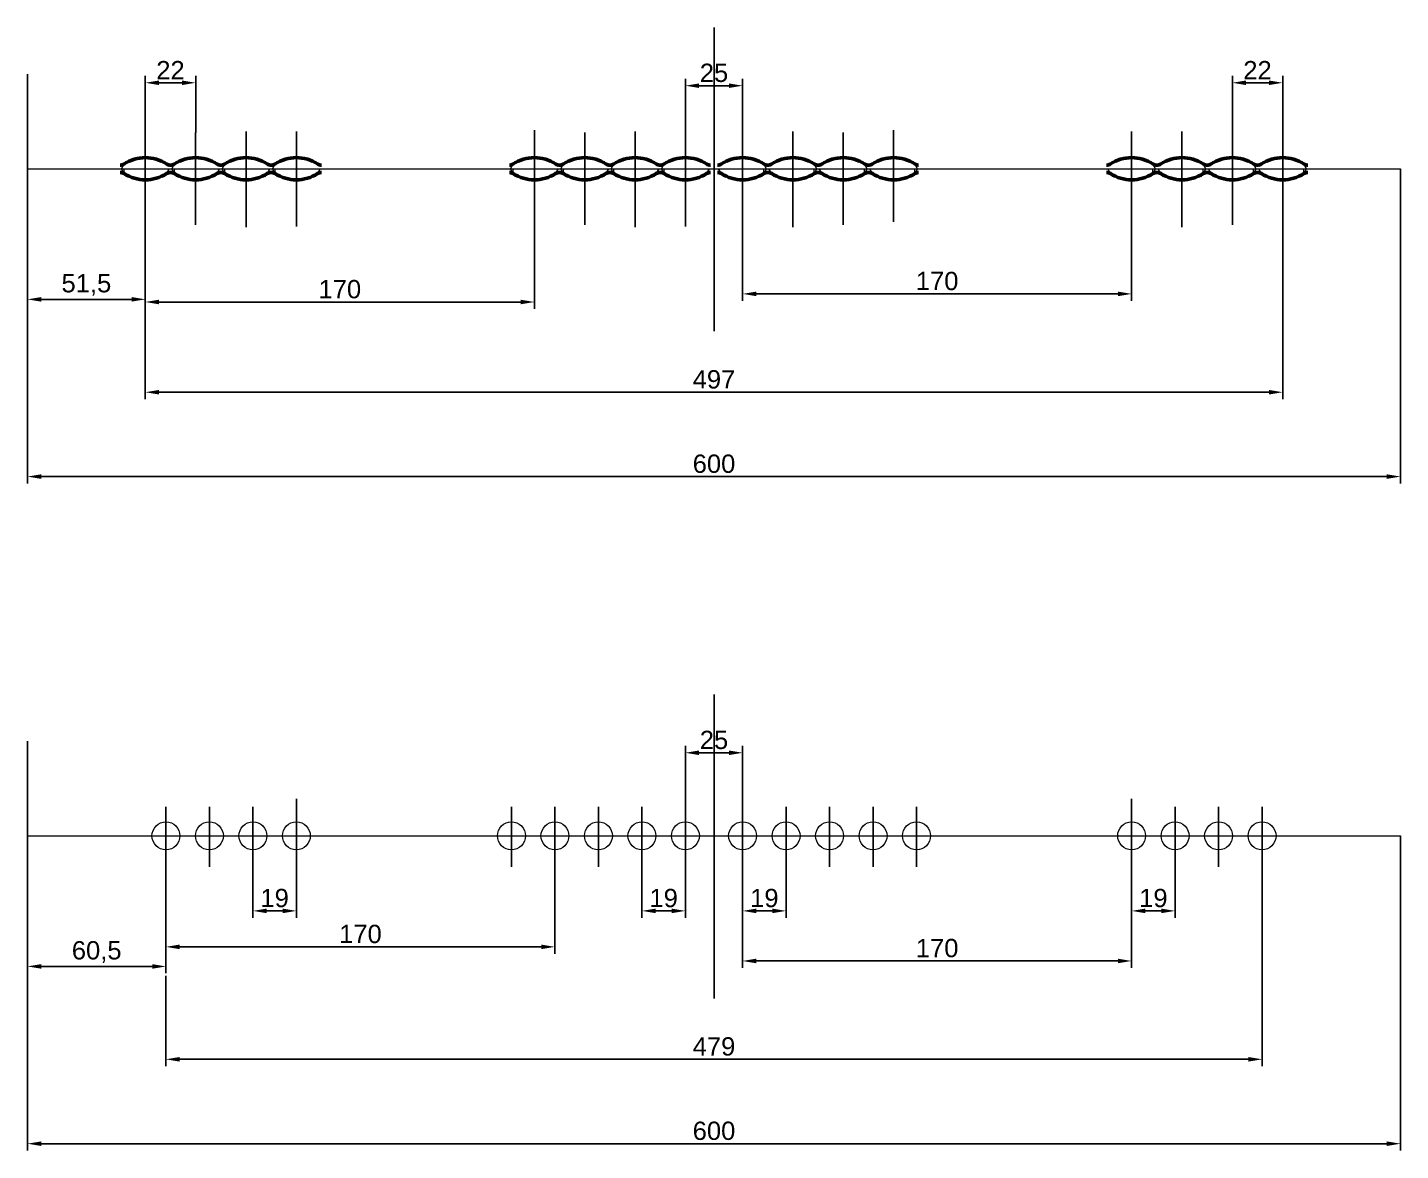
# Model space of a CAD drawing. Header units: millimetres. Extents: x 1526 to 31626, y -4643 to 9189.
# Drawn here: x 8058 to 8658, y -583 to -92 of the extents above; entities that cross this region are included whole.
import ezdxf

# ---------------------------------------------------------------- set-up
doc = ezdxf.new("R2010")
doc.units = ezdxf.units.MM
for name, color, linetype, lineweight in [('контурная', 7, 'Continuous', 50), ('тонкая', 7, 'Continuous', 20), ('тонкий', 7, 'Continuous', 20)]:
    doc.layers.add(name, color=color, linetype=linetype, lineweight=lineweight)
doc.layers.add('осевая', color=4, linetype='Continuous')
doc.styles.get("Standard").update_dxf_attribs({"font": 'arial.ttf'})
doc.dimstyles.new('s2v4', dxfattribs={"dimtxt": 8, "dimasz": 6, "dimexe": 3, "dimexo": 0, "dimgap": 1.5, "dimtad": 1, "dimtxsty": 'Standard', "dimcen": 2.5, "dimadec": 0, "dimazin": 0, "dimtfac": 1, "dimtmove": 0, "dimatfit": 3, "dimfxl": 1, "dimarcsym": 0})

# ---------------------------------------------------------------- blocks, each defined once
blk = doc.blocks.new('*D112')
at = {"layer": 'Defpoints', "color": 0, "transparency": 16777216}
for p in [(8058.33, -177.15), (8109.83, -177.15), (8058.33, -211)]:
    blk.add_point(p, dxfattribs=at)
at = {"layer": 'тонкая', "color": 0, "lineweight": -2, "transparency": 16777216}
for p, q in [((8058.33, -177.15), (8058.33, -214)), ((8109.83, -177.15), (8109.83, -214)), ((8103.83, -211), (8064.33, -211))]:
    blk.add_line(p, q, dxfattribs=at)
at = {"layer": 'тонкая', "color": 0, "transparency": 16777216}
for points in [[(8064.33, -210), (8064.33, -212), (8058.33, -211)], [(8103.83, -210), (8103.83, -212), (8109.83, -211)]]:
    blk.add_solid(points, dxfattribs=at)
at = {"layer": 'тонкая', "color": 0, "transparency": 16777216, "insert": (8084.08, -204.69), "char_height": 8, "attachment_point": 5}
blk.add_mtext('51,5', dxfattribs=at)
blk = doc.blocks.new('*D113')
at = {"layer": 'Defpoints', "color": 0, "transparency": 16777216}
for p in [(8131.83, -116.34), (8109.83, -137.03), (8131.83, -138.03)]:
    blk.add_point(p, dxfattribs=at)
at = {"layer": 'тонкая', "color": 0, "lineweight": -2, "transparency": 16777216}
for p, q in [((8109.83, -137.03), (8109.83, -113.34)), ((8131.83, -138.03), (8131.83, -113.34)), ((8115.83, -116.34), (8125.83, -116.34))]:
    blk.add_line(p, q, dxfattribs=at)
at = {"layer": 'тонкая', "color": 0, "transparency": 16777216}
for points in [[(8115.83, -115.34), (8115.83, -117.34), (8109.83, -116.34)], [(8125.83, -115.34), (8125.83, -117.34), (8131.83, -116.34)]]:
    blk.add_solid(points, dxfattribs=at)
at = {"layer": 'тонкая', "color": 0, "transparency": 16777216, "insert": (8120.83, -110.82), "char_height": 8, "attachment_point": 5}
blk.add_mtext('22', dxfattribs=at)
blk = doc.blocks.new('*D114')
at = {"layer": 'Defpoints', "color": 0, "transparency": 16777216}
for p in [(8279.83, -177.15), (8109.83, -205.96), (8279.83, -212.17)]:
    blk.add_point(p, dxfattribs=at)
at = {"layer": 'тонкая', "color": 0, "lineweight": -2, "transparency": 16777216}
for p, q in [((8279.83, -177.15), (8279.83, -215.17)), ((8109.83, -205.96), (8109.83, -215.17)), ((8115.83, -212.17), (8273.83, -212.17))]:
    blk.add_line(p, q, dxfattribs=at)
at = {"layer": 'тонкая', "color": 0, "transparency": 16777216}
for points in [[(8115.83, -211.17), (8115.83, -213.17), (8109.83, -212.17)], [(8273.83, -211.17), (8273.83, -213.17), (8279.83, -212.17)]]:
    blk.add_solid(points, dxfattribs=at)
at = {"layer": 'тонкая', "color": 0, "transparency": 16777216, "insert": (8194.83, -206.59), "char_height": 8, "attachment_point": 5}
blk.add_mtext('170', dxfattribs=at)
blk = doc.blocks.new('*D115')
at = {"layer": 'Defpoints', "color": 0, "transparency": 16777216}
for p in [(8584.83, -116.34), (8606.83, -137.03), (8584.83, -138.03)]:
    blk.add_point(p, dxfattribs=at)
at = {"layer": 'тонкая', "color": 0, "lineweight": -2, "transparency": 16777216}
for p, q in [((8584.83, -138.03), (8584.83, -113.34)), ((8606.83, -137.03), (8606.83, -113.34)), ((8600.83, -116.34), (8590.83, -116.34))]:
    blk.add_line(p, q, dxfattribs=at)
at = {"layer": 'тонкая', "color": 0, "transparency": 16777216}
for points in [[(8590.83, -115.34), (8590.83, -117.34), (8584.83, -116.34)], [(8600.83, -115.34), (8600.83, -117.34), (8606.83, -116.34)]]:
    blk.add_solid(points, dxfattribs=at)
at = {"layer": 'тонкая', "color": 0, "transparency": 16777216, "insert": (8595.83, -110.82), "char_height": 8, "attachment_point": 5}
blk.add_mtext('22', dxfattribs=at)
blk = doc.blocks.new('*D116')
at = {"layer": 'Defpoints', "color": 0, "transparency": 16777216}
for p in [(8370.83, -117.61), (8345.83, -137.7), (8370.83, -137.7)]:
    blk.add_point(p, dxfattribs=at)
at = {"layer": 'тонкая', "color": 0, "lineweight": -2, "transparency": 16777216}
for p, q in [((8345.83, -137.7), (8345.83, -114.61)), ((8351.83, -117.61), (8364.83, -117.61)), ((8370.83, -137.7), (8370.83, -114.61))]:
    blk.add_line(p, q, dxfattribs=at)
at = {"layer": 'тонкая', "color": 0, "transparency": 16777216}
for points in [[(8351.83, -116.61), (8351.83, -118.61), (8345.83, -117.61)], [(8364.83, -116.61), (8364.83, -118.61), (8370.83, -117.61)]]:
    blk.add_solid(points, dxfattribs=at)
at = {"layer": 'тонкая', "color": 0, "transparency": 16777216, "insert": (8358.33, -112.03), "char_height": 8, "attachment_point": 5}
blk.add_mtext('25', dxfattribs=at)
blk = doc.blocks.new('*D117')
at = {"layer": 'Defpoints', "color": 0, "transparency": 16777216}
for p in [(8370.83, -179.15), (8540.83, -179.15), (8540.83, -208.61)]:
    blk.add_point(p, dxfattribs=at)
at = {"layer": 'тонкая', "color": 0, "lineweight": -2, "transparency": 16777216}
for p, q in [((8370.83, -179.15), (8370.83, -211.61)), ((8540.83, -179.15), (8540.83, -211.61)), ((8376.83, -208.61), (8534.83, -208.61))]:
    blk.add_line(p, q, dxfattribs=at)
at = {"layer": 'тонкая', "color": 0, "transparency": 16777216}
for points in [[(8376.83, -207.61), (8376.83, -209.61), (8370.83, -208.61)], [(8534.83, -207.61), (8534.83, -209.61), (8540.83, -208.61)]]:
    blk.add_solid(points, dxfattribs=at)
at = {"layer": 'тонкая', "color": 0, "transparency": 16777216, "insert": (8455.83, -203.03), "char_height": 8, "attachment_point": 5}
blk.add_mtext('170', dxfattribs=at)
blk = doc.blocks.new('*D118')
at = {"layer": 'Defpoints', "color": 0, "transparency": 16777216}
for p in [(8606.83, -177.15), (8109.83, -215.17), (8606.83, -251.6)]:
    blk.add_point(p, dxfattribs=at)
at = {"layer": 'тонкая', "color": 0, "lineweight": -2, "transparency": 16777216}
for p, q in [((8606.83, -177.15), (8606.83, -254.6)), ((8109.83, -215.17), (8109.83, -254.6)), ((8115.83, -251.6), (8600.83, -251.6))]:
    blk.add_line(p, q, dxfattribs=at)
at = {"layer": 'тонкая', "color": 0, "transparency": 16777216}
for points in [[(8115.83, -250.6), (8115.83, -252.6), (8109.83, -251.6)], [(8600.83, -250.6), (8600.83, -252.6), (8606.83, -251.6)]]:
    blk.add_solid(points, dxfattribs=at)
at = {"layer": 'тонкая', "color": 0, "transparency": 16777216, "insert": (8358.33, -246.02), "char_height": 8, "attachment_point": 5}
blk.add_mtext('497', dxfattribs=at)
blk = doc.blocks.new('*D119')
at = {"layer": 'Defpoints', "color": 0, "transparency": 16777216}
for p in [(8058.33, -112.5), (8658.33, -153.91), (8058.33, -288.48)]:
    blk.add_point(p, dxfattribs=at)
at = {"layer": 'тонкая', "color": 0, "lineweight": -2, "transparency": 16777216}
for p, q in [((8058.33, -112.5), (8058.33, -291.48)), ((8658.33, -153.91), (8658.33, -291.48)), ((8652.33, -288.48), (8064.33, -288.48))]:
    blk.add_line(p, q, dxfattribs=at)
at = {"layer": 'тонкая', "color": 0, "transparency": 16777216}
for points in [[(8064.33, -287.48), (8064.33, -289.48), (8058.33, -288.48)], [(8652.33, -287.48), (8652.33, -289.48), (8658.33, -288.48)]]:
    blk.add_solid(points, dxfattribs=at)
at = {"layer": 'тонкая', "color": 0, "transparency": 16777216, "insert": (8358.33, -282.9), "char_height": 8, "attachment_point": 5}
blk.add_mtext('600', dxfattribs=at)
blk = doc.blocks.new('*D120')
at = {"layer": 'Defpoints', "color": 0, "transparency": 16777216}
for p in [(8058.33, -468.75), (8118.83, -478.03), (8058.33, -502.6)]:
    blk.add_point(p, dxfattribs=at)
at = {"layer": 'тонкая', "color": 0, "lineweight": -2, "transparency": 16777216}
for p, q in [((8058.33, -468.75), (8058.33, -505.6)), ((8118.83, -478.03), (8118.83, -505.6)), ((8112.83, -502.6), (8064.33, -502.6))]:
    blk.add_line(p, q, dxfattribs=at)
at = {"layer": 'тонкая', "color": 0, "transparency": 16777216}
for points in [[(8064.33, -501.6), (8064.33, -503.6), (8058.33, -502.6)], [(8112.83, -501.6), (8112.83, -503.6), (8118.83, -502.6)]]:
    blk.add_solid(points, dxfattribs=at)
at = {"layer": 'тонкая', "color": 0, "transparency": 16777216, "insert": (8088.58, -496.29), "char_height": 8, "attachment_point": 5}
blk.add_mtext('60,5', dxfattribs=at)
blk = doc.blocks.new('*D121')
at = {"layer": 'Defpoints', "color": 0, "transparency": 16777216}
for p in [(8118.83, -459.01), (8288.83, -459.01), (8288.83, -494.04)]:
    blk.add_point(p, dxfattribs=at)
at = {"layer": 'тонкая', "color": 0, "lineweight": -2, "transparency": 16777216}
for p, q in [((8118.83, -459.01), (8118.83, -497.04)), ((8288.83, -459.01), (8288.83, -497.04)), ((8124.83, -494.04), (8282.83, -494.04))]:
    blk.add_line(p, q, dxfattribs=at)
at = {"layer": 'тонкая', "color": 0, "transparency": 16777216}
for points in [[(8124.83, -493.04), (8124.83, -495.04), (8118.83, -494.04)], [(8282.83, -493.04), (8282.83, -495.04), (8288.83, -494.04)]]:
    blk.add_solid(points, dxfattribs=at)
at = {"layer": 'тонкая', "color": 0, "transparency": 16777216, "insert": (8203.83, -488.45), "char_height": 8, "attachment_point": 5}
blk.add_mtext('170', dxfattribs=at)
blk = doc.blocks.new('*D122')
at = {"layer": 'Defpoints', "color": 0, "transparency": 16777216}
for p in [(8370.83, -409.21), (8345.83, -429.29), (8370.83, -429.29)]:
    blk.add_point(p, dxfattribs=at)
at = {"layer": 'тонкая', "color": 0, "lineweight": -2, "transparency": 16777216}
for p, q in [((8345.83, -429.29), (8345.83, -406.21)), ((8370.83, -429.29), (8370.83, -406.21)), ((8351.83, -409.21), (8364.83, -409.21))]:
    blk.add_line(p, q, dxfattribs=at)
at = {"layer": 'тонкая', "color": 0, "transparency": 16777216}
for points in [[(8351.83, -408.21), (8351.83, -410.21), (8345.83, -409.21)], [(8364.83, -408.21), (8364.83, -410.21), (8370.83, -409.21)]]:
    blk.add_solid(points, dxfattribs=at)
at = {"layer": 'тонкая', "color": 0, "transparency": 16777216, "insert": (8358.33, -403.63), "char_height": 8, "attachment_point": 5}
blk.add_mtext('25', dxfattribs=at)
blk = doc.blocks.new('*D123')
at = {"layer": 'Defpoints', "color": 0, "transparency": 16777216}
for p in [(8370.83, -470.75), (8540.83, -470.75), (8540.83, -500.21)]:
    blk.add_point(p, dxfattribs=at)
at = {"layer": 'тонкая', "color": 0, "lineweight": -2, "transparency": 16777216}
for p, q in [((8370.83, -470.75), (8370.83, -503.21)), ((8540.83, -470.75), (8540.83, -503.21)), ((8376.83, -500.21), (8534.83, -500.21))]:
    blk.add_line(p, q, dxfattribs=at)
at = {"layer": 'тонкая', "color": 0, "transparency": 16777216}
for points in [[(8376.83, -499.21), (8376.83, -501.21), (8370.83, -500.21)], [(8534.83, -499.21), (8534.83, -501.21), (8540.83, -500.21)]]:
    blk.add_solid(points, dxfattribs=at)
at = {"layer": 'тонкая', "color": 0, "transparency": 16777216, "insert": (8455.83, -494.62), "char_height": 8, "attachment_point": 5}
blk.add_mtext('170', dxfattribs=at)
blk = doc.blocks.new('*D124')
at = {"layer": 'Defpoints', "color": 0, "transparency": 16777216}
for p in [(8597.83, -459.01), (8118.83, -506.77), (8597.83, -543.2)]:
    blk.add_point(p, dxfattribs=at)
at = {"layer": 'тонкая', "color": 0, "lineweight": -2, "transparency": 16777216}
for p, q in [((8597.83, -459.01), (8597.83, -546.2)), ((8118.83, -506.77), (8118.83, -546.2)), ((8124.83, -543.2), (8591.83, -543.2))]:
    blk.add_line(p, q, dxfattribs=at)
at = {"layer": 'тонкая', "color": 0, "transparency": 16777216}
for points in [[(8124.83, -542.2), (8124.83, -544.2), (8118.83, -543.2)], [(8591.83, -542.2), (8591.83, -544.2), (8597.83, -543.2)]]:
    blk.add_solid(points, dxfattribs=at)
at = {"layer": 'тонкая', "color": 0, "transparency": 16777216, "insert": (8358.33, -537.61), "char_height": 8, "attachment_point": 5}
blk.add_mtext('479', dxfattribs=at)
blk = doc.blocks.new('*D125')
at = {"layer": 'Defpoints', "color": 0, "transparency": 16777216}
for p in [(8058.33, -404.09), (8658.33, -445.51), (8058.33, -580.08)]:
    blk.add_point(p, dxfattribs=at)
at = {"layer": 'тонкая', "color": 0, "lineweight": -2, "transparency": 16777216}
for p, q in [((8058.33, -404.09), (8058.33, -583.08)), ((8658.33, -445.51), (8658.33, -583.08)), ((8652.33, -580.08), (8064.33, -580.08))]:
    blk.add_line(p, q, dxfattribs=at)
at = {"layer": 'тонкая', "color": 0, "transparency": 16777216}
for points in [[(8064.33, -579.08), (8064.33, -581.08), (8058.33, -580.08)], [(8652.33, -579.08), (8652.33, -581.08), (8658.33, -580.08)]]:
    blk.add_solid(points, dxfattribs=at)
at = {"layer": 'тонкая', "color": 0, "transparency": 16777216, "insert": (8358.33, -574.49), "char_height": 8, "attachment_point": 5}
blk.add_mtext('600', dxfattribs=at)
blk = doc.blocks.new('*D126')
at = {"layer": 'Defpoints', "color": 0, "transparency": 16777216}
for p in [(8326.83, -458.73), (8345.83, -458.73), (8326.83, -478.32)]:
    blk.add_point(p, dxfattribs=at)
at = {"layer": 'тонкая', "color": 0, "lineweight": -2, "transparency": 16777216}
for p, q in [((8326.83, -458.73), (8326.83, -481.32)), ((8345.83, -458.73), (8345.83, -481.32)), ((8339.83, -478.32), (8332.83, -478.32))]:
    blk.add_line(p, q, dxfattribs=at)
at = {"layer": 'тонкая', "color": 0, "transparency": 16777216}
for points in [[(8332.83, -477.32), (8332.83, -479.32), (8326.83, -478.32)], [(8339.83, -477.32), (8339.83, -479.32), (8345.83, -478.32)]]:
    blk.add_solid(points, dxfattribs=at)
at = {"layer": 'тонкая', "color": 0, "transparency": 16777216, "insert": (8336.33, -472.74), "char_height": 8, "attachment_point": 5}
blk.add_mtext('19', dxfattribs=at)
blk = doc.blocks.new('*D127')
at = {"layer": 'Defpoints', "color": 0, "transparency": 16777216}
for p in [(8156.83, -458.73), (8175.83, -458.73), (8156.83, -478.32)]:
    blk.add_point(p, dxfattribs=at)
at = {"layer": 'тонкая', "color": 0, "lineweight": -2, "transparency": 16777216}
for p, q in [((8156.83, -458.73), (8156.83, -481.32)), ((8175.83, -458.73), (8175.83, -481.32)), ((8169.83, -478.32), (8162.83, -478.32))]:
    blk.add_line(p, q, dxfattribs=at)
at = {"layer": 'тонкая', "color": 0, "transparency": 16777216}
for points in [[(8162.83, -477.32), (8162.83, -479.32), (8156.83, -478.32)], [(8169.83, -477.32), (8169.83, -479.32), (8175.83, -478.32)]]:
    blk.add_solid(points, dxfattribs=at)
at = {"layer": 'тонкая', "color": 0, "transparency": 16777216, "insert": (8166.33, -472.74), "char_height": 8, "attachment_point": 5}
blk.add_mtext('19', dxfattribs=at)
blk = doc.blocks.new('*D128')
at = {"layer": 'Defpoints', "color": 0, "transparency": 16777216}
for p in [(8370.83, -458.73), (8389.83, -458.73), (8389.83, -478.32)]:
    blk.add_point(p, dxfattribs=at)
at = {"layer": 'тонкая', "color": 0, "lineweight": -2, "transparency": 16777216}
for p, q in [((8370.83, -458.73), (8370.83, -481.32)), ((8389.83, -458.73), (8389.83, -481.32)), ((8376.83, -478.32), (8383.83, -478.32))]:
    blk.add_line(p, q, dxfattribs=at)
at = {"layer": 'тонкая', "color": 0, "transparency": 16777216}
for points in [[(8376.83, -477.32), (8376.83, -479.32), (8370.83, -478.32)], [(8383.83, -477.32), (8383.83, -479.32), (8389.83, -478.32)]]:
    blk.add_solid(points, dxfattribs=at)
at = {"layer": 'тонкая', "color": 0, "transparency": 16777216, "insert": (8380.33, -472.74), "char_height": 8, "attachment_point": 5}
blk.add_mtext('19', dxfattribs=at)
blk = doc.blocks.new('*D129')
at = {"layer": 'Defpoints', "color": 0, "transparency": 16777216}
for p in [(8540.83, -458.73), (8559.83, -458.73), (8559.83, -478.32)]:
    blk.add_point(p, dxfattribs=at)
at = {"layer": 'тонкая', "color": 0, "lineweight": -2, "transparency": 16777216}
for p, q in [((8540.83, -458.73), (8540.83, -481.32)), ((8559.83, -458.73), (8559.83, -481.32)), ((8546.83, -478.32), (8553.83, -478.32))]:
    blk.add_line(p, q, dxfattribs=at)
at = {"layer": 'тонкая', "color": 0, "transparency": 16777216}
for points in [[(8546.83, -477.32), (8546.83, -479.32), (8540.83, -478.32)], [(8553.83, -477.32), (8553.83, -479.32), (8559.83, -478.32)]]:
    blk.add_solid(points, dxfattribs=at)
at = {"layer": 'тонкая', "color": 0, "transparency": 16777216, "insert": (8550.33, -472.74), "char_height": 8, "attachment_point": 5}
blk.add_mtext('19', dxfattribs=at)

msp = doc.modelspace()

# ---------------------------------------------------------------- linework, layer by layer
at = {"layer": 'контурная'}
for centre, radius, start, end in [((8109.8278, -166.06102), 17, 56.87705979, 123.12294021), ((8131.8278, -166.06102), 17, 56.87705979, 123.12294021), ((8153.8278, -166.06102), 17, 56.87705979, 123.12294021), ((8175.8278, -166.06102), 17, 56.87705979, 123.12294021), ((8279.8278, -166.06102), 17, 56.87705979, 123.12294021), ((8301.8278, -166.06102), 17, 56.87705979, 123.12294021), ((8323.8278, -166.06102), 17, 56.87705979, 123.12294021), ((8345.8278, -166.06102), 17, 56.87705979, 123.12294021), ((8370.8278, -166.06102), 17, 56.87705979, 123.12294021), ((8392.8278, -166.06102), 17, 56.87705979, 123.12294021), ((8414.8278, -166.06102), 17, 56.87705979, 123.12294021), ((8436.8278, -166.06102), 17, 56.87705979, 123.12294021), ((8540.8278, -166.06102), 17, 56.87705979, 123.12294021), ((8562.8278, -166.06102), 17, 56.87705979, 123.12294021), ((8584.8278, -166.06102), 17, 56.87705979, 123.12294021), ((8606.8278, -166.06102), 17, 56.87705979, 123.12294021), ((8098.89905, -149.31102), 3, 270, 303.12294021), ((8098.89905, -158.51102), 3, 56.87705979, 90), ((8109.8278, -141.76102), 17, 236.87705979, 303.12294021), ((8120.75654, -149.31102), 3, 236.87705979, 270), ((8120.75654, -158.51102), 3, 90, 123.12294021), ((8120.89905, -149.31102), 3, 270, 303.12294021), ((8120.89905, -158.51102), 3, 56.87705979, 90), ((8131.8278, -141.76102), 17, 236.87705979, 303.12294021), ((8142.75654, -149.31102), 3, 236.87705979, 270), ((8142.75654, -158.51102), 3, 90, 123.12294021), ((8142.89905, -149.31102), 3, 270, 303.12294021), ((8142.89905, -158.51102), 3, 56.87705979, 90), ((8153.8278, -141.76102), 17, 236.87705979, 303.12294021), ((8164.75654, -149.31102), 3, 236.87705979, 270), ((8164.75654, -158.51102), 3, 90, 123.12294021), ((8164.89905, -149.31102), 3, 270, 303.12294021), ((8164.89905, -158.51102), 3, 56.87705979, 90), ((8175.8278, -141.76102), 17, 236.87705979, 303.12294021), ((8186.75654, -149.31102), 3, 236.87705979, 270), ((8186.75654, -158.51102), 3, 90, 123.12294021), ((8268.89905, -149.31102), 3, 270, 303.12294021), ((8268.89905, -158.51102), 3, 56.87705979, 90), ((8279.8278, -141.76102), 17, 236.87705979, 303.12294021), ((8290.75654, -149.31102), 3, 236.87705979, 270), ((8290.75654, -158.51102), 3, 90, 123.12294021), ((8290.89905, -149.31102), 3, 270, 303.12294021), ((8290.89905, -158.51102), 3, 56.87705979, 90), ((8301.8278, -141.76102), 17, 236.87705979, 303.12294021), ((8312.75654, -149.31102), 3, 236.87705979, 270), ((8312.75654, -158.51102), 3, 90, 123.12294021), ((8312.89905, -149.31102), 3, 270, 303.12294021), ((8312.89905, -158.51102), 3, 56.87705979, 90), ((8323.8278, -141.76102), 17, 236.87705979, 303.12294021), ((8334.75654, -149.31102), 3, 236.87705979, 270), ((8334.75654, -158.51102), 3, 90, 123.12294021), ((8334.89905, -149.31102), 3, 270, 303.12294021), ((8334.89905, -158.51102), 3, 56.87705979, 90), ((8345.8278, -141.76102), 17, 236.87705979, 303.12294021), ((8356.75654, -149.31102), 3, 236.87705979, 270), ((8356.75654, -158.51102), 3, 90, 123.12294021), ((8359.89905, -149.31102), 3, 270, 303.12294021), ((8359.89905, -158.51102), 3, 56.87705979, 90), ((8370.8278, -141.76102), 17, 236.87705979, 303.12294021), ((8381.75654, -149.31102), 3, 236.87705979, 270), ((8381.75654, -158.51102), 3, 90, 123.12294021), ((8381.89905, -149.31102), 3, 270, 303.12294021), ((8381.89905, -158.51102), 3, 56.87705979, 90), ((8392.8278, -141.76102), 17, 236.87705979, 303.12294021), ((8403.75654, -149.31102), 3, 236.87705979, 270), ((8403.75654, -158.51102), 3, 90, 123.12294021), ((8403.89905, -149.31102), 3, 270, 303.12294021), ((8403.89905, -158.51102), 3, 56.87705979, 90), ((8414.8278, -141.76102), 17, 236.87705979, 303.12294021), ((8425.75654, -149.31102), 3, 236.87705979, 270), ((8425.75654, -158.51102), 3, 90, 123.12294021), ((8425.89905, -149.31102), 3, 270, 303.12294021), ((8425.89905, -158.51102), 3, 56.87705979, 90), ((8436.8278, -141.76102), 17, 236.87705979, 303.12294021), ((8447.75654, -149.31102), 3, 236.87705979, 270), ((8447.75654, -158.51102), 3, 90, 123.12294021), ((8529.89905, -149.31102), 3, 270, 303.12294021), ((8529.89905, -158.51102), 3, 56.87705979, 90), ((8540.8278, -141.76102), 17, 236.87705979, 303.12294021), ((8551.75654, -149.31102), 3, 236.87705979, 270), ((8551.75654, -158.51102), 3, 90, 123.12294021), ((8551.89905, -149.31102), 3, 270, 303.12294021), ((8551.89905, -158.51102), 3, 56.87705979, 90), ((8562.8278, -141.76102), 17, 236.87705979, 303.12294021), ((8573.75654, -149.31102), 3, 236.87705979, 270), ((8573.75654, -158.51102), 3, 90, 123.12294021), ((8573.89905, -149.31102), 3, 270, 303.12294021), ((8573.89905, -158.51102), 3, 56.87705979, 90), ((8584.8278, -141.76102), 17, 236.87705979, 303.12294021), ((8595.75654, -149.31102), 3, 236.87705979, 270), ((8595.75654, -158.51102), 3, 90, 123.12294021), ((8595.89905, -149.31102), 3, 270, 303.12294021), ((8595.89905, -158.51102), 3, 56.87705979, 90), ((8606.8278, -141.76102), 17, 236.87705979, 303.12294021), ((8617.75654, -149.31102), 3, 236.87705979, 270), ((8617.75654, -158.51102), 3, 90, 123.12294021)]:
    msp.add_arc(centre, radius, start, end, dxfattribs=at)
at = {"layer": 'осевая'}
for p, q in [((8358.3278, -224.94707), (8358.3278, -92.14903)), ((8109.8278, -137.02946), (8109.8278, -177.14901)), ((8153.8278, -137.69811), (8153.8278, -179.48931)), ((8175.8278, -137.69811), (8175.8278, -179.15498)), ((8279.8278, -137.02946), (8279.8278, -177.14901)), ((8323.8278, -137.69811), (8323.8278, -179.48931)), ((8345.8278, -137.69811), (8345.8278, -179.15498)), ((8370.8278, -137.69811), (8370.8278, -179.15498)), ((8392.8278, -137.69811), (8392.8278, -179.48931)), ((8436.8278, -137.02946), (8436.8278, -177.14901)), ((8540.8278, -137.69811), (8540.8278, -179.15498)), ((8562.8278, -137.69811), (8562.8278, -179.48931)), ((8606.8278, -137.02946), (8606.8278, -177.14901)), ((8131.8278, -138.03245), (8131.8278, -178.48632)), ((8301.8278, -138.03245), (8301.8278, -178.48632)), ((8414.8278, -138.03245), (8414.8278, -178.48632)), ((8584.8278, -138.03245), (8584.8278, -178.48632)), ((8358.3278, -516.54361), (8358.3278, -383.74557)), ((8175.8278, -429.29464), (8175.8278, -470.75152)), ((8345.8278, -429.29464), (8345.8278, -470.75152)), ((8370.8278, -429.29464), (8370.8278, -470.75152)), ((8370.8278, -429.29464), (8370.8278, -470.75152)), ((8540.8278, -429.29464), (8540.8278, -470.75152)), ((8118.8278, -432.78637), (8118.8278, -459.01406)), ((8137.8278, -432.78637), (8137.8278, -459.01406)), ((8156.8278, -432.78637), (8156.8278, -459.01406)), ((8269.8278, -432.78637), (8269.8278, -459.01406)), ((8288.8278, -432.78637), (8288.8278, -459.01406)), ((8307.8278, -432.78637), (8307.8278, -459.01406)), ((8326.8278, -432.78637), (8326.8278, -459.01406)), ((8389.8278, -432.78637), (8389.8278, -459.01406)), ((8408.8278, -432.78637), (8408.8278, -459.01406)), ((8427.8278, -432.78637), (8427.8278, -459.01406)), ((8446.8278, -432.78637), (8446.8278, -459.01406)), ((8559.8278, -432.78637), (8559.8278, -459.01406)), ((8578.8278, -432.78637), (8578.8278, -459.01406)), ((8597.8278, -432.78637), (8597.8278, -459.01406))]:
    msp.add_line(p, q, dxfattribs=at)
at = {"layer": 'тонкая'}
for p, q in [((8058.3278, -194.13222), (8058.3278, -112.49722)), ((8058.3278, -153.91102), (8658.3278, -153.91102)), ((8164.75654, -152.31102), (8164.89905, -152.31102)), ((8164.75654, -155.51102), (8164.89905, -155.51102)), ((8334.75654, -152.31102), (8334.89905, -152.31102)), ((8334.75654, -155.51102), (8334.89905, -155.51102)), ((8381.89905, -152.31102), (8381.75654, -152.31102)), ((8381.89905, -155.51102), (8381.75654, -155.51102)), ((8551.89905, -152.31102), (8551.75654, -152.31102)), ((8551.89905, -155.51102), (8551.75654, -155.51102)), ((8058.3278, -485.72876), (8058.3278, -404.09375)), ((8058.3278, -445.50756), (8658.3278, -445.50756))]:
    msp.add_line(p, q, dxfattribs=at)
for centre in [(8118.8278, -445.50756), (8137.8278, -445.50756), (8156.8278, -445.50756), (8175.8278, -445.50756), (8269.8278, -445.50756), (8288.8278, -445.50756), (8307.8278, -445.50756), (8326.8278, -445.50756), (8345.8278, -445.50756), (8370.8278, -445.50756), (8389.8278, -445.50756), (8408.8278, -445.50756), (8427.8278, -445.50756), (8446.8278, -445.50756), (8540.8278, -445.50756), (8559.8278, -445.50756), (8578.8278, -445.50756), (8597.8278, -445.50756)]:
    msp.add_circle(centre, 6.1, dxfattribs=at)
at = {"layer": 'тонкий'}
for p, q in [((8099.35089, -153.91102), (8100.53836, -151.82352)), ((8100.53836, -155.99852), (8099.35089, -153.91102)), ((8099.83092, -155.51102), (8099.83092, -155.06132)), ((8100.53836, -155.99852), (8100.53836, -153.91102)), ((8119.11723, -155.99852), (8120.3047, -153.91102)), ((8119.82467, -155.51102), (8119.82467, -154.92496)), ((8121.35089, -153.91102), (8122.53836, -151.82352)), ((8122.53836, -155.99852), (8121.35089, -153.91102)), ((8121.83092, -155.51102), (8121.83092, -155.06132)), ((8122.53836, -155.99852), (8122.53836, -153.91102)), ((8141.11723, -155.99852), (8142.3047, -153.91102)), ((8141.82467, -155.51102), (8141.82467, -154.92496)), ((8143.35089, -153.91102), (8144.53836, -151.82352)), ((8144.53836, -155.99852), (8143.35089, -153.91102)), ((8143.83092, -155.51102), (8143.83092, -155.06132)), ((8144.53836, -155.99852), (8144.53836, -153.91102)), ((8163.11723, -155.99852), (8164.3047, -153.91102)), ((8163.82467, -155.51102), (8163.82467, -154.92496)), ((8165.35089, -153.91102), (8166.53836, -151.82352)), ((8166.53836, -155.99852), (8165.35089, -153.91102)), ((8165.83092, -155.51102), (8165.83092, -155.06132)), ((8166.53836, -155.99852), (8166.53836, -153.91102)), ((8185.11723, -155.99852), (8186.3047, -153.91102)), ((8185.82467, -155.51102), (8185.82467, -154.92496)), ((8269.35089, -153.91102), (8270.53836, -151.82352)), ((8270.53836, -155.99852), (8269.35089, -153.91102)), ((8269.83092, -155.51102), (8269.83092, -155.06132)), ((8270.53836, -155.99852), (8270.53836, -153.91102)), ((8289.11723, -155.99852), (8290.3047, -153.91102)), ((8289.82467, -155.51102), (8289.82467, -154.92496)), ((8291.35089, -153.91102), (8292.53836, -151.82352)), ((8292.53836, -155.99852), (8291.35089, -153.91102)), ((8291.83092, -155.51102), (8291.83092, -155.06132)), ((8292.53836, -155.99852), (8292.53836, -153.91102)), ((8311.11723, -155.99852), (8312.3047, -153.91102)), ((8311.82467, -155.51102), (8311.82467, -154.92496)), ((8313.35089, -153.91102), (8314.53836, -151.82352)), ((8314.53836, -155.99852), (8313.35089, -153.91102)), ((8313.83092, -155.51102), (8313.83092, -155.06132)), ((8314.53836, -155.99852), (8314.53836, -153.91102)), ((8333.11723, -155.99852), (8334.3047, -153.91102)), ((8333.82467, -155.51102), (8333.82467, -154.92496)), ((8335.35089, -153.91102), (8336.53836, -151.82352)), ((8336.53836, -155.99852), (8335.35089, -153.91102)), ((8335.83092, -155.51102), (8335.83092, -155.06132)), ((8336.53836, -155.99852), (8336.53836, -153.91102)), ((8355.11723, -155.99852), (8356.3047, -153.91102)), ((8355.82467, -155.51102), (8355.82467, -154.92496)), ((8361.53836, -155.99852), (8360.35089, -153.91102)), ((8360.83092, -155.51102), (8360.83092, -154.92496)), ((8381.3047, -153.91102), (8380.11723, -151.82352)), ((8380.11723, -155.99852), (8380.11723, -153.91102)), ((8380.11723, -155.99852), (8381.3047, -153.91102)), ((8380.82467, -155.51102), (8380.82467, -155.06132)), ((8383.53836, -155.99852), (8382.35089, -153.91102)), ((8382.83092, -155.51102), (8382.83092, -154.92496)), ((8403.3047, -153.91102), (8402.11723, -151.82352)), ((8402.11723, -155.99852), (8402.11723, -153.91102)), ((8402.11723, -155.99852), (8403.3047, -153.91102)), ((8402.82467, -155.51102), (8402.82467, -155.06132)), ((8405.53836, -155.99852), (8404.35089, -153.91102)), ((8404.83092, -155.51102), (8404.83092, -154.92496)), ((8425.3047, -153.91102), (8424.11723, -151.82352)), ((8424.11723, -155.99852), (8424.11723, -153.91102)), ((8424.11723, -155.99852), (8425.3047, -153.91102)), ((8424.82467, -155.51102), (8424.82467, -155.06132)), ((8427.53836, -155.99852), (8426.35089, -153.91102)), ((8426.83092, -155.51102), (8426.83092, -154.92496)), ((8447.3047, -153.91102), (8446.11723, -151.82352)), ((8446.11723, -155.99852), (8446.11723, -153.91102)), ((8446.11723, -155.99852), (8447.3047, -153.91102)), ((8446.82467, -155.51102), (8446.82467, -155.06132)), ((8531.53836, -155.99852), (8530.35089, -153.91102)), ((8530.83092, -155.51102), (8530.83092, -154.92496)), ((8551.3047, -153.91102), (8550.11723, -151.82352)), ((8550.11723, -155.99852), (8550.11723, -153.91102)), ((8550.11723, -155.99852), (8551.3047, -153.91102)), ((8550.82467, -155.51102), (8550.82467, -155.06132)), ((8553.53836, -155.99852), (8552.35089, -153.91102)), ((8552.83092, -155.51102), (8552.83092, -154.92496)), ((8573.3047, -153.91102), (8572.11723, -151.82352)), ((8572.11723, -155.99852), (8572.11723, -153.91102)), ((8572.11723, -155.99852), (8573.3047, -153.91102)), ((8572.82467, -155.51102), (8572.82467, -155.06132)), ((8575.53836, -155.99852), (8574.35089, -153.91102)), ((8574.83092, -155.51102), (8574.83092, -154.92496)), ((8595.3047, -153.91102), (8594.11723, -151.82352)), ((8594.11723, -155.99852), (8594.11723, -153.91102)), ((8594.11723, -155.99852), (8595.3047, -153.91102)), ((8594.82467, -155.51102), (8594.82467, -155.06132)), ((8597.53836, -155.99852), (8596.35089, -153.91102)), ((8596.83092, -155.51102), (8596.83092, -154.92496)), ((8617.3047, -153.91102), (8616.11723, -151.82352)), ((8616.11723, -155.99852), (8616.11723, -153.91102)), ((8616.11723, -155.99852), (8617.3047, -153.91102)), ((8616.82467, -155.51102), (8616.82467, -155.06132))]:
    msp.add_line(p, q, dxfattribs=at)

# ---------------------------------------------------------------- dimensions: what is measured, and where the dimension line sits
at = {"layer": 'тонкая'}
for base, p1, p2, picture, middle in [((8131.8278, -116.33931), (8109.8278, -137.02946), (8131.8278, -138.03245), '*D113', (8120.8278, -110.82294)), ((8370.8278, -117.61399), (8345.8278, -137.69811), (8370.8278, -137.69811), '*D116', (8358.3278, -112.02941)), ((8058.3278, -288.48195), (8658.3278, -153.91102), (8058.3278, -112.49722), '*D119', (8358.3278, -282.89737)), ((8058.3278, -210.99896), (8109.8278, -177.14901), (8058.3278, -177.14901), '*D112', (8084.0778, -204.69132)), ((8279.8278, -212.17422), (8109.8278, -205.96311), (8279.8278, -177.14901), '*D114', (8194.8278, -206.58964)), ((8606.8278, -251.60304), (8109.8278, -215.17422), (8606.8278, -177.14901), '*D118', (8358.3278, -246.01845)), ((8540.8278, -208.61179), (8370.8278, -179.15498), (8540.8278, -179.15498), '*D117', (8455.8278, -203.0272)), ((8370.8278, -409.21053), (8345.8278, -429.29464), (8370.8278, -429.29464), '*D122', (8358.3278, -403.62595)), ((8058.3278, -580.07849), (8658.3278, -445.50756), (8058.3278, -404.09375), '*D125', (8358.3278, -574.4939)), ((8288.8278, -494.03927), (8118.8278, -459.01406), (8288.8278, -459.01406), '*D121', (8203.8278, -488.45469)), ((8597.8278, -543.19957), (8118.8278, -506.77076), (8597.8278, -459.01406), '*D124', (8358.3278, -537.61499)), ((8156.8278, -478.32455), (8175.8278, -458.72584), (8156.8278, -458.72584), '*D127', (8166.3278, -472.73997)), ((8326.8278, -478.32455), (8345.8278, -458.72584), (8326.8278, -458.72584), '*D126', (8336.3278, -472.73997)), ((8058.3278, -502.59549), (8118.8278, -478.02667), (8058.3278, -468.74555), '*D120', (8088.5778, -496.28785)), ((8540.8278, -500.20832), (8370.8278, -470.75152), (8540.8278, -470.75152), '*D123', (8455.8278, -494.62374))]:
    dim = msp.add_linear_dim(base=base, p1=p1, p2=p2, dimstyle='s2v4', dxfattribs=at)
    dim.commit()
    dim.dimension.update_dxf_attribs({"geometry": picture, "text_midpoint": middle})
for base, p1, p2, picture, middle in [((8584.8278, -116.33931), (8606.8278, -137.02946), (8584.8278, -138.03245), '*D115', (8595.8278, -110.82294)), ((8389.8278, -478.32455), (8370.8278, -458.72584), (8389.8278, -458.72584), '*D128', (8380.3278, -472.73997)), ((8559.8278, -478.32455), (8540.8278, -458.72584), (8559.8278, -458.72584), '*D129', (8550.3278, -472.73997))]:
    dim = msp.add_linear_dim(base=base, p1=p1, p2=p2, angle=180, dimstyle='s2v4', dxfattribs=at)
    dim.commit()
    dim.dimension.update_dxf_attribs({"geometry": picture, "text_midpoint": middle})

doc.saveas('drawing.dxf')
